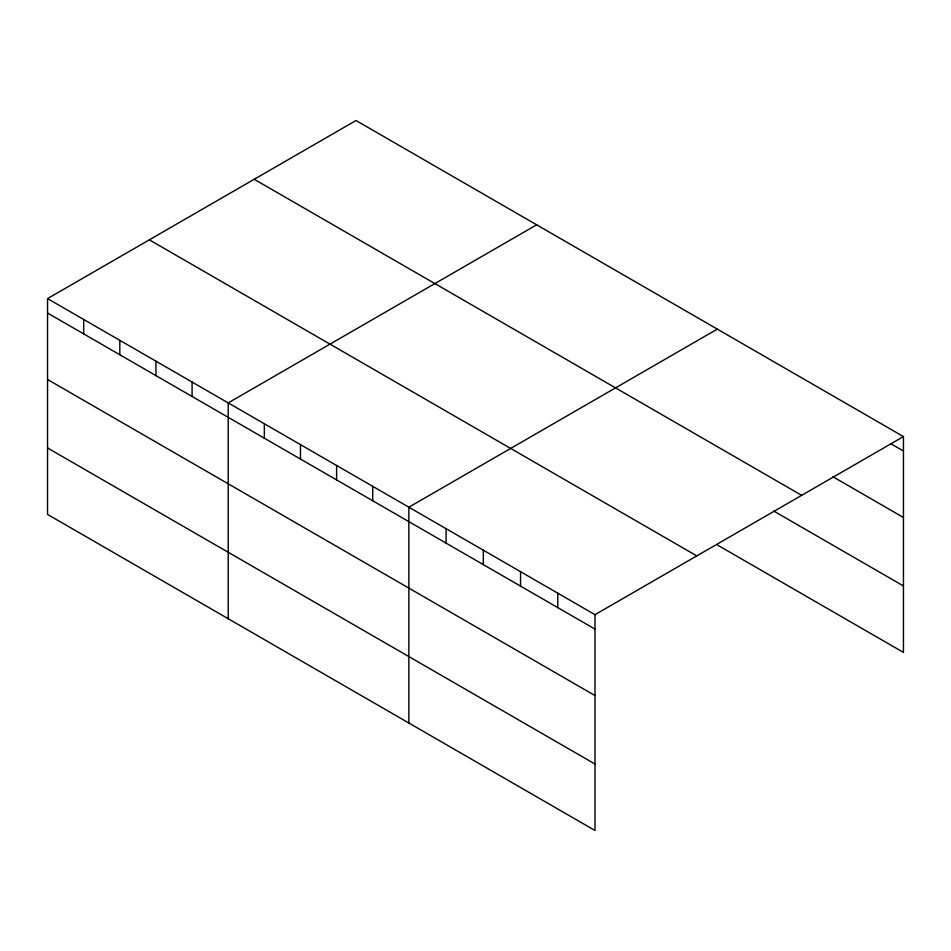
<?xml version="1.0" encoding="UTF-8"?>
<svg xmlns="http://www.w3.org/2000/svg" width="951" height="951" viewBox="0 0 951 951"><rect width="100%" height="100%" fill="white"/><g stroke="black" fill="none" stroke-linecap="round" stroke-linejoin="round"><path stroke-width="1.43" d="M594.993 695.561L594.993 614.667L47.55 298.602L47.55 514.42L594.993 830.485L594.993 695.561L47.55 379.497M717.316 544.935L903.45 652.398L903.45 436.58L356.007 120.515L47.55 298.602M536.661 224.816L228.204 402.903L228.204 618.721M717.316 329.117L408.859 507.204L408.859 723.022M594.993 614.667L903.45 436.58M890.611 443.606L903.45 451.012M832.85 476.713L903.45 517.475M254.214 179.275L801.657 495.34M773.805 511.091L903.45 585.947M149.343 239.83L696.786 555.895M47.55 313.034L594.993 629.098M47.55 447.969L594.993 764.033M557.773 593.174L557.773 607.606M520.542 571.682L520.542 586.113M483.322 550.189L483.322 564.621M446.09 528.697L446.09 543.128M372.733 486.341L372.733 500.773M336.606 465.479L336.606 479.922M300.468 444.616L300.468 459.06M264.342 423.754L264.342 438.197M192.078 382.04L192.078 396.472M155.94 361.178L155.94 375.621M119.814 340.315L119.814 354.759M83.676 319.453L83.676 333.896"/></g></svg>
